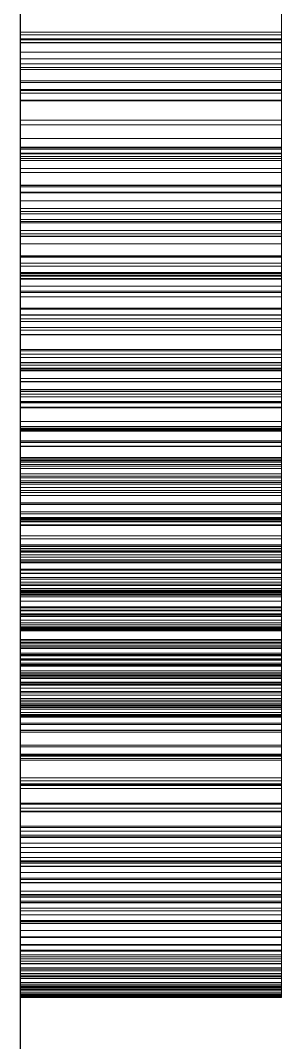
# Paper-space layout '01_三视图' of a CAD drawing. Header units: millimetres. Extents: x 8 to 451, y 8 to 289.
# Drawn here: x 157.5 to 157.64, y 192.706 to 193.254 of the extents above; entities that cross this region are included whole.
import ezdxf

# ---------------------------------------------------------------- set-up
doc = ezdxf.new("R2010")
doc.units = ezdxf.units.MM
doc.linetypes.add('WP_HIDDEN', pattern=[2.3, 1.5, -0.8])
doc.layers.add('HIDDEN', color=7, linetype='WP_HIDDEN', lineweight=13)
doc.layers.add('VISIBLE', color=7, linetype='CONTINUOUS', lineweight=25)

psp = doc.layouts.new('01_三视图')

# ---------------------------------------------------------------- linework, layer by layer
at = {"layer": 'HIDDEN'}
for points in [[(157.5, 191.75), (157.5, 191.79388), (157.5, 191.9233), (157.5, 192.13179), (157.5, 192.40889), (157.5, 192.7407), (157.5, 193.11059), (157.5, 193.5), (157.5, 193.88941), (157.5, 194.2593), (157.5, 194.59111), (157.5, 194.86821), (157.5, 195.0767), (157.5, 195.20612), (157.5, 195.25)], [(157.5, 194.06798), (157.5, 192.75538)], [(157.64, 192.75538), (157.64, 194.06798)], [(157.5, 193.57916), (157.5, 193.52894), (157.5, 193.47871), (157.5, 193.42849), (157.5, 193.37832), (157.5, 193.32826), (157.5, 193.27834), (157.5, 193.2286), (157.5, 193.17909), (157.5, 193.12984), (157.5, 193.0809), (157.5, 193.0323), (157.5, 192.98409), (157.5, 192.9363), (157.5, 192.88897)], [(157.5, 193.24162), (157.5, 193.30296)], [(157.64, 193.30296), (157.64, 193.24162)], [(157.5, 193.29608), (157.5, 193.23051)], [(157.64, 193.23051), (157.64, 193.29608)], [(157.5, 193.24323), (157.5, 193.28935)], [(157.64, 193.28935), (157.64, 193.24323)], [(157.5, 193.28301), (157.5, 193.23312)], [(157.5, 193.27885), (157.5, 193.24735)], [(157.64, 193.23312), (157.64, 193.28301)], [(157.64, 193.24735), (157.64, 193.27885)], [(157.5, 193.27736), (157.5, 193.22849)], [(157.5, 193.27473), (157.5, 193.24608)], [(157.64, 193.22849), (157.64, 193.27736)], [(157.64, 193.24608), (157.64, 193.27473)], [(157.5, 193.24393), (157.5, 193.27216)], [(157.5, 193.22043), (157.5, 193.27175)], [(157.5, 193.24183), (157.5, 193.27126)], [(157.64, 193.27216), (157.64, 193.24393)], [(157.64, 193.27175), (157.64, 193.22043)], [(157.64, 193.27126), (157.64, 193.24183)], [(157.5, 193.26363), (157.5, 193.23669)], [(157.64, 193.23669), (157.64, 193.26363)], [(157.5, 193.22741), (157.5, 193.25604)], [(157.64, 193.25604), (157.64, 193.22741)], [(157.5, 193.22136), (157.5, 193.25544)], [(157.5, 193.2537), (157.5, 193.21639)], [(157.64, 193.25544), (157.64, 193.22136)], [(157.64, 193.21639), (157.64, 193.2537)], [(157.5, 193.24735), (157.5, 193.21464)], [(157.5, 193.24735), (157.64, 193.24735)], [(157.5, 193.24608), (157.5, 193.2161)], [(157.5, 193.24608), (157.64, 193.24608)], [(157.64, 193.21464), (157.64, 193.24735)], [(157.64, 193.2161), (157.64, 193.24608)], [(157.5, 193.24393), (157.64, 193.24393)], [(157.5, 193.21671), (157.5, 193.24393)], [(157.5, 193.19774), (157.5, 193.24323)], [(157.5, 193.24323), (157.64, 193.24323)], [(157.5, 193.24183), (157.64, 193.24183)], [(157.5, 193.21098), (157.5, 193.24183)], [(157.5, 193.17972), (157.5, 193.24162)], [(157.5, 193.24162), (157.64, 193.24162)], [(157.64, 193.24393), (157.64, 193.21671)], [(157.64, 193.24323), (157.64, 193.19774)], [(157.64, 193.24183), (157.64, 193.21098)], [(157.64, 193.24162), (157.64, 193.17972)], [(157.5, 193.23669), (157.5, 193.21065)], [(157.5, 193.23669), (157.64, 193.23669)], [(157.64, 193.21065), (157.64, 193.23669)], [(157.5, 193.23312), (157.5, 193.18473)], [(157.5, 193.23312), (157.64, 193.23312)], [(157.5, 193.23051), (157.5, 193.16449)], [(157.5, 193.23051), (157.64, 193.23051)], [(157.5, 193.22849), (157.5, 193.18251)], [(157.5, 193.22849), (157.64, 193.22849)], [(157.64, 193.18473), (157.64, 193.23312)], [(157.64, 193.16449), (157.64, 193.23051)], [(157.64, 193.18251), (157.64, 193.22849)], [(157.5, 193.20019), (157.5, 193.22741)], [(157.5, 193.22741), (157.64, 193.22741)], [(157.64, 193.22741), (157.64, 193.20019)], [(157.5, 193.18581), (157.5, 193.22136)], [(157.5, 193.22136), (157.64, 193.22136)], [(157.5, 193.17223), (157.5, 193.22043)], [(157.5, 193.22043), (157.64, 193.22043)], [(157.64, 193.22136), (157.64, 193.18581)], [(157.64, 193.22043), (157.64, 193.17223)], [(157.5, 193.21671), (157.64, 193.21671)], [(157.5, 193.19052), (157.5, 193.21671)], [(157.5, 193.21639), (157.5, 193.18226)], [(157.5, 193.21639), (157.64, 193.21639)], [(157.5, 193.2161), (157.5, 193.18479)], [(157.5, 193.2161), (157.64, 193.2161)], [(157.5, 193.21464), (157.5, 193.18073)], [(157.5, 193.21464), (157.64, 193.21464)], [(157.64, 193.21671), (157.64, 193.19052)], [(157.64, 193.18226), (157.64, 193.21639)], [(157.64, 193.18479), (157.64, 193.2161)], [(157.64, 193.18073), (157.64, 193.21464)], [(157.5, 193.21098), (157.64, 193.21098)], [(157.5, 193.1787), (157.5, 193.21098)], [(157.5, 193.21065), (157.5, 193.1855)], [(157.5, 193.21065), (157.64, 193.21065)], [(157.64, 193.21098), (157.64, 193.1787)], [(157.64, 193.1855), (157.64, 193.21065)], [(157.5, 193.1744), (157.5, 193.20019)], [(157.5, 193.20019), (157.64, 193.20019)], [(157.5, 193.15288), (157.5, 193.19774)], [(157.5, 193.19774), (157.64, 193.19774)], [(157.64, 193.20019), (157.64, 193.1744)], [(157.64, 193.19774), (157.64, 193.15288)], [(157.5, 193.19052), (157.64, 193.19052)], [(157.5, 193.16535), (157.5, 193.19052)], [(157.64, 193.19052), (157.64, 193.16535)], [(157.5, 193.1617), (157.5, 193.18581)], [(157.5, 193.18581), (157.64, 193.18581)], [(157.5, 193.1855), (157.5, 193.16124)], [(157.5, 193.1855), (157.64, 193.1855)], [(157.5, 193.18479), (157.5, 193.16533)], [(157.5, 193.18479), (157.64, 193.18479)], [(157.5, 193.18473), (157.5, 193.13783)], [(157.5, 193.18473), (157.64, 193.18473)], [(157.64, 193.18581), (157.64, 193.1617)], [(157.64, 193.16124), (157.64, 193.1855)], [(157.64, 193.16533), (157.64, 193.18479)], [(157.64, 193.13783), (157.64, 193.18473)], [(157.5, 193.18251), (157.5, 193.13941)], [(157.5, 193.18251), (157.64, 193.18251)], [(157.5, 193.18226), (157.5, 193.15132)], [(157.5, 193.18226), (157.64, 193.18226)], [(157.5, 193.18073), (157.5, 193.15711)], [(157.5, 193.18073), (157.64, 193.18073)], [(157.5, 193.11868), (157.5, 193.17972)], [(157.5, 193.17972), (157.64, 193.17972)], [(157.64, 193.13941), (157.64, 193.18251)], [(157.64, 193.15132), (157.64, 193.18226)], [(157.64, 193.15711), (157.64, 193.18073)], [(157.64, 193.17972), (157.64, 193.11868)], [(157.5, 193.1787), (157.64, 193.1787)], [(157.5, 193.14693), (157.5, 193.1787)], [(157.5, 193.15002), (157.5, 193.1744)], [(157.5, 193.1744), (157.64, 193.1744)], [(157.64, 193.1787), (157.64, 193.14693)], [(157.64, 193.1744), (157.64, 193.15002)], [(157.5, 193.12716), (157.5, 193.17223)], [(157.5, 193.17223), (157.64, 193.17223)], [(157.64, 193.17223), (157.64, 193.12716)], [(157.5, 193.16535), (157.64, 193.16535)], [(157.5, 193.1412), (157.5, 193.16535)], [(157.5, 193.16533), (157.5, 193.14603)], [(157.5, 193.16533), (157.64, 193.16533)], [(157.5, 193.16449), (157.5, 193.11724)], [(157.5, 193.16449), (157.64, 193.16449)], [(157.64, 193.16535), (157.64, 193.1412)], [(157.64, 193.14603), (157.64, 193.16533)], [(157.64, 193.11724), (157.64, 193.16449)], [(157.5, 193.13809), (157.5, 193.1617)], [(157.5, 193.1617), (157.64, 193.1617)], [(157.5, 193.16144), (157.5, 193.12751)], [(157.5, 193.1452), (157.5, 193.16144)], [(157.5, 193.16144), (157.64, 193.16144)], [(157.5, 193.16124), (157.5, 193.13787)], [(157.5, 193.16124), (157.64, 193.16124)], [(157.64, 193.1617), (157.64, 193.13809)], [(157.64, 193.16144), (157.64, 193.1452)], [(157.64, 193.12751), (157.64, 193.16144)], [(157.64, 193.13787), (157.64, 193.16124)], [(157.5, 193.15711), (157.5, 193.13397)], [(157.5, 193.15711), (157.64, 193.15711)], [(157.5, 193.10866), (157.5, 193.15288)], [(157.5, 193.15288), (157.64, 193.15288)], [(157.64, 193.13397), (157.64, 193.15711)], [(157.64, 193.15288), (157.64, 193.10866)], [(157.5, 193.15132), (157.5, 193.12357)], [(157.5, 193.15132), (157.64, 193.15132)], [(157.5, 193.12707), (157.5, 193.15002)], [(157.5, 193.15002), (157.64, 193.15002)], [(157.5, 193.14693), (157.64, 193.14693)], [(157.5, 193.11659), (157.5, 193.14693)], [(157.64, 193.12357), (157.64, 193.15132)], [(157.64, 193.15002), (157.64, 193.12707)], [(157.64, 193.14693), (157.64, 193.11659)], [(157.5, 193.14603), (157.5, 193.12688)], [(157.5, 193.14603), (157.64, 193.14603)], [(157.5, 193.12201), (157.5, 193.1452)], [(157.5, 193.1452), (157.64, 193.1452)], [(157.5, 193.1412), (157.64, 193.1412)], [(157.5, 193.11808), (157.5, 193.1412)], [(157.64, 193.12688), (157.64, 193.14603)], [(157.64, 193.1452), (157.64, 193.12201)], [(157.64, 193.1412), (157.64, 193.11808)], [(157.5, 193.13941), (157.5, 193.0992)], [(157.5, 193.13941), (157.64, 193.13941)], [(157.5, 193.11498), (157.5, 193.13809)], [(157.5, 193.13809), (157.64, 193.13809)], [(157.5, 193.13787), (157.5, 193.1154)], [(157.5, 193.13787), (157.64, 193.13787)], [(157.5, 193.13783), (157.5, 193.09241)], [(157.5, 193.13783), (157.64, 193.13783)], [(157.64, 193.0992), (157.64, 193.13941)], [(157.64, 193.13809), (157.64, 193.11498)], [(157.64, 193.1154), (157.64, 193.13787)], [(157.64, 193.09241), (157.64, 193.13783)], [(157.5, 193.13397), (157.5, 193.1113)], [(157.5, 193.13397), (157.64, 193.13397)], [(157.64, 193.1113), (157.64, 193.13397)], [(157.5, 193.12751), (157.5, 193.09574)], [(157.5, 193.12751), (157.64, 193.12751)], [(157.5, 193.08521), (157.5, 193.12716)], [(157.5, 193.12716), (157.64, 193.12716)], [(157.5, 193.10553), (157.5, 193.12707)], [(157.5, 193.12707), (157.64, 193.12707)], [(157.5, 193.12688), (157.5, 193.10789)], [(157.5, 193.12688), (157.64, 193.12688)], [(157.64, 193.09574), (157.64, 193.12751)], [(157.64, 193.12716), (157.64, 193.08521)], [(157.64, 193.12707), (157.64, 193.10553)], [(157.64, 193.10789), (157.64, 193.12688)], [(157.5, 193.12357), (157.5, 193.09901)], [(157.5, 193.12357), (157.64, 193.12357)], [(157.5, 193.09941), (157.5, 193.12201)], [(157.5, 193.12201), (157.64, 193.12201)], [(157.64, 193.09901), (157.64, 193.12357)], [(157.64, 193.12201), (157.64, 193.09941)], [(157.5, 193.05993), (157.5, 193.11868)], [(157.5, 193.11868), (157.64, 193.11868)], [(157.5, 193.11808), (157.64, 193.11808)], [(157.5, 193.09598), (157.5, 193.11808)], [(157.5, 193.11724), (157.5, 193.06887)], [(157.5, 193.11724), (157.64, 193.11724)], [(157.5, 193.11659), (157.64, 193.11659)], [(157.5, 193.08767), (157.5, 193.11659)], [(157.5, 193.1154), (157.5, 193.09382)], [(157.5, 193.1154), (157.64, 193.1154)], [(157.5, 193.09238), (157.5, 193.11498)], [(157.5, 193.11498), (157.64, 193.11498)], [(157.64, 193.11868), (157.64, 193.05993)], [(157.64, 193.11808), (157.64, 193.09598)], [(157.64, 193.06887), (157.64, 193.11724)], [(157.64, 193.11659), (157.64, 193.08767)], [(157.64, 193.09382), (157.64, 193.1154)], [(157.64, 193.11498), (157.64, 193.09238)], [(157.5, 193.1113), (157.5, 193.08911)], [(157.5, 193.1113), (157.64, 193.1113)], [(157.5, 193.06591), (157.5, 193.10866)], [(157.5, 193.10866), (157.64, 193.10866)], [(157.64, 193.08911), (157.64, 193.1113)], [(157.64, 193.10866), (157.64, 193.06591)], [(157.5, 193.10789), (157.5, 193.08907)], [(157.5, 193.10789), (157.64, 193.10789)], [(157.5, 193.08541), (157.5, 193.10553)], [(157.5, 193.10553), (157.64, 193.10553)], [(157.64, 193.08907), (157.64, 193.10789)], [(157.64, 193.10553), (157.64, 193.08541)], [(157.5, 193.07738), (157.5, 193.09941)], [(157.5, 193.09941), (157.64, 193.09941)], [(157.5, 193.0992), (157.5, 193.06188)], [(157.5, 193.0992), (157.64, 193.0992)], [(157.5, 193.09901), (157.5, 193.0767)], [(157.5, 193.09901), (157.64, 193.09901)], [(157.64, 193.09941), (157.64, 193.07738)], [(157.64, 193.06188), (157.64, 193.0992)], [(157.64, 193.0767), (157.64, 193.09901)], [(157.5, 193.09598), (157.64, 193.09598)], [(157.5, 193.07491), (157.5, 193.09598)], [(157.5, 193.09574), (157.5, 193.06615)], [(157.5, 193.09574), (157.64, 193.09574)], [(157.5, 193.09382), (157.5, 193.07313)], [(157.5, 193.09382), (157.64, 193.09382)], [(157.5, 193.09241), (157.5, 193.07042)], [(157.5, 193.09241), (157.64, 193.09241)], [(157.5, 193.07028), (157.5, 193.09238)], [(157.5, 193.09238), (157.64, 193.09238)], [(157.64, 193.09598), (157.64, 193.07491)], [(157.64, 193.06615), (157.64, 193.09574)], [(157.64, 193.07313), (157.64, 193.09382)], [(157.64, 193.07042), (157.64, 193.09241)], [(157.64, 193.09238), (157.64, 193.07028)], [(157.5, 193.08911), (157.5, 193.0674)], [(157.5, 193.08911), (157.64, 193.08911)], [(157.5, 193.08907), (157.5, 193.0704)], [(157.5, 193.08907), (157.64, 193.08907)], [(157.5, 193.08767), (157.64, 193.08767)], [(157.5, 193.06018), (157.5, 193.08767)], [(157.64, 193.0674), (157.64, 193.08911)], [(157.64, 193.0704), (157.64, 193.08907)], [(157.64, 193.08767), (157.64, 193.06018)], [(157.5, 193.06672), (157.5, 193.08541)], [(157.5, 193.08541), (157.64, 193.08541)], [(157.5, 193.04639), (157.5, 193.08521)], [(157.5, 193.08521), (157.64, 193.08521)], [(157.64, 193.08541), (157.64, 193.06672)], [(157.64, 193.08521), (157.64, 193.04639)], [(157.5, 193.05593), (157.5, 193.07738)], [(157.5, 193.07738), (157.64, 193.07738)], [(157.5, 193.0767), (157.5, 193.05571)], [(157.5, 193.0767), (157.64, 193.0767)], [(157.64, 193.07738), (157.64, 193.05593)], [(157.64, 193.05571), (157.64, 193.0767)], [(157.5, 193.07491), (157.64, 193.07491)], [(157.5, 193.05485), (157.5, 193.07491)], [(157.5, 193.07313), (157.5, 193.05333)], [(157.5, 193.07313), (157.64, 193.07313)], [(157.5, 193.07042), (157.5, 193.0491)], [(157.5, 193.07042), (157.64, 193.07042)], [(157.5, 193.0704), (157.5, 193.05189)], [(157.5, 193.0704), (157.64, 193.0704)], [(157.5, 193.04869), (157.5, 193.07028)], [(157.5, 193.07028), (157.64, 193.07028)], [(157.64, 193.07491), (157.64, 193.05485)], [(157.64, 193.05333), (157.64, 193.07313)], [(157.64, 193.0491), (157.64, 193.07042)], [(157.64, 193.05189), (157.64, 193.0704)], [(157.64, 193.07028), (157.64, 193.04869)], [(157.5, 193.06887), (157.5, 193.0194)], [(157.5, 193.06887), (157.64, 193.06887)], [(157.5, 193.0674), (157.5, 193.04616)], [(157.5, 193.0674), (157.64, 193.0674)], [(157.5, 193.04944), (157.5, 193.06672)], [(157.5, 193.06672), (157.64, 193.06672)], [(157.5, 193.06615), (157.5, 193.03874)], [(157.5, 193.06615), (157.64, 193.06615)], [(157.5, 193.02548), (157.5, 193.06591)], [(157.5, 193.06591), (157.64, 193.06591)], [(157.64, 193.0194), (157.64, 193.06887)], [(157.64, 193.04616), (157.64, 193.0674)], [(157.64, 193.06672), (157.64, 193.04944)], [(157.64, 193.03874), (157.64, 193.06615)], [(157.64, 193.06591), (157.64, 193.02548)], [(157.5, 193.06188), (157.5, 193.02744)], [(157.5, 193.06188), (157.64, 193.06188)], [(157.5, 193.06018), (157.64, 193.06018)], [(157.5, 193.03412), (157.5, 193.06018)], [(157.5, 193.00346), (157.5, 193.05993)], [(157.5, 193.05993), (157.64, 193.05993)], [(157.64, 193.02744), (157.64, 193.06188)], [(157.64, 193.06018), (157.64, 193.03412)], [(157.64, 193.05993), (157.64, 193.00346)], [(157.5, 193.03506), (157.5, 193.05593)], [(157.5, 193.05593), (157.64, 193.05593)], [(157.5, 193.05571), (157.5, 193.03603)], [(157.5, 193.05571), (157.64, 193.05571)], [(157.5, 193.05485), (157.64, 193.05485)], [(157.5, 193.03592), (157.5, 193.05485)], [(157.5, 193.05333), (157.64, 193.05333)], [(157.5, 193.05333), (157.5, 193.03458)], [(157.64, 193.05593), (157.64, 193.03506)], [(157.64, 193.03603), (157.64, 193.05571)], [(157.64, 193.05485), (157.64, 193.03592)], [(157.64, 193.03458), (157.64, 193.05333)], [(157.5, 193.05189), (157.5, 193.03353)], [(157.5, 193.05189), (157.64, 193.05189)], [(157.5, 193.03358), (157.5, 193.04944)], [(157.5, 193.04944), (157.64, 193.04944)], [(157.5, 193.0491), (157.5, 193.02846)], [(157.5, 193.0491), (157.64, 193.0491)], [(157.5, 193.0276), (157.5, 193.04869)], [(157.5, 193.04869), (157.64, 193.04869)], [(157.64, 193.03353), (157.64, 193.05189)], [(157.64, 193.04944), (157.64, 193.03358)], [(157.64, 193.02846), (157.64, 193.0491)], [(157.64, 193.04869), (157.64, 193.0276)], [(157.5, 193.01069), (157.5, 193.04639)], [(157.5, 193.04639), (157.64, 193.04639)], [(157.5, 193.04616), (157.5, 193.0254)], [(157.5, 193.04616), (157.64, 193.04616)], [(157.64, 193.04639), (157.64, 193.01069)], [(157.64, 193.0254), (157.64, 193.04616)], [(157.5, 193.03874), (157.5, 193.01349)], [(157.5, 193.03874), (157.64, 193.03874)], [(157.64, 193.01349), (157.64, 193.03874)], [(157.5, 193.03603), (157.5, 193.01767)], [(157.5, 193.03603), (157.64, 193.03603)], [(157.5, 193.03592), (157.64, 193.03592)], [(157.5, 193.01821), (157.5, 193.03592)], [(157.5, 193.01477), (157.5, 193.03506)], [(157.5, 193.03506), (157.64, 193.03506)], [(157.5, 193.03458), (157.5, 193.01704)], [(157.5, 193.03458), (157.64, 193.03458)], [(157.5, 193.03412), (157.64, 193.03412)], [(157.5, 193.00949), (157.5, 193.03412)], [(157.5, 193.01914), (157.5, 193.03358)], [(157.5, 193.03358), (157.64, 193.03358)], [(157.5, 193.03353), (157.64, 193.03353)], [(157.5, 193.03353), (157.5, 193.01578)], [(157.64, 193.01767), (157.64, 193.03603)], [(157.64, 193.03592), (157.64, 193.01821)], [(157.64, 193.03506), (157.64, 193.01477)], [(157.64, 193.01704), (157.64, 193.03458)], [(157.64, 193.03412), (157.64, 193.00949)], [(157.64, 193.03358), (157.64, 193.01914)], [(157.64, 193.01578), (157.64, 193.03353)], [(157.5, 193.02846), (157.5, 193.0085)], [(157.5, 193.02846), (157.64, 193.02846)], [(157.5, 193.00701), (157.5, 193.0276)], [(157.5, 193.0276), (157.64, 193.0276)], [(157.5, 193.02744), (157.5, 192.99522)], [(157.5, 193.02744), (157.64, 193.02744)], [(157.64, 193.0085), (157.64, 193.02846)], [(157.64, 193.0276), (157.64, 193.00701)], [(157.64, 192.99522), (157.64, 193.02744)], [(157.5, 193.00613), (157.5, 193.02548)], [(157.5, 193.02548), (157.64, 193.02548)], [(157.5, 193.0254), (157.5, 193.00511)], [(157.5, 193.0254), (157.64, 193.0254)], [(157.64, 193.02548), (157.64, 193.00613)], [(157.64, 193.00511), (157.64, 193.0254)], [(157.5, 193.0194), (157.5, 192.96882)], [(157.5, 193.0194), (157.64, 193.0194)], [(157.5, 193.00612), (157.5, 193.01914)], [(157.5, 193.01914), (157.64, 193.01914)], [(157.5, 193.01821), (157.64, 193.01821)], [(157.5, 193.00172), (157.5, 193.01821)], [(157.5, 193.01767), (157.5, 193.00063)], [(157.5, 193.01767), (157.64, 193.01767)], [(157.5, 193.01704), (157.5, 193.00072)], [(157.5, 193.01704), (157.64, 193.01704)], [(157.5, 193.01578), (157.5, 192.99905)], [(157.5, 193.01578), (157.64, 193.01578)], [(157.64, 192.96882), (157.64, 193.0194)], [(157.64, 193.01914), (157.64, 193.00612)], [(157.64, 193.01821), (157.64, 193.00172)], [(157.64, 193.00063), (157.64, 193.01767)], [(157.64, 193.00072), (157.64, 193.01704)], [(157.64, 192.99905), (157.64, 193.01578)], [(157.5, 192.99506), (157.5, 193.01477)], [(157.5, 193.01477), (157.64, 193.01477)], [(157.5, 193.01349), (157.5, 192.99042)], [(157.5, 193.01349), (157.64, 193.01349)], [(157.5, 192.97756), (157.5, 193.01069)], [(157.5, 193.01069), (157.64, 193.01069)], [(157.5, 193.00949), (157.64, 193.00949)], [(157.5, 192.98628), (157.5, 193.00949)], [(157.64, 193.01477), (157.64, 192.99506)], [(157.64, 192.99042), (157.64, 193.01349)], [(157.64, 193.01069), (157.64, 192.97756)], [(157.64, 193.00949), (157.64, 192.98628)], [(157.5, 193.0085), (157.5, 192.98922)], [(157.5, 193.0085), (157.64, 193.0085)], [(157.5, 192.98693), (157.5, 193.00701)], [(157.5, 193.00701), (157.64, 193.00701)], [(157.5, 192.98736), (157.5, 193.00613)], [(157.5, 193.00613), (157.64, 193.00613)], [(157.5, 192.9942), (157.5, 193.00612)], [(157.5, 193.00612), (157.64, 193.00612)], [(157.5, 193.00511), (157.5, 192.9853)], [(157.5, 193.00511), (157.64, 193.00511)], [(157.64, 192.98922), (157.64, 193.0085)], [(157.64, 193.00701), (157.64, 192.98693)], [(157.64, 193.00613), (157.64, 192.98736)], [(157.64, 193.00612), (157.64, 192.9942)], [(157.64, 192.9853), (157.64, 193.00511)], [(157.5, 192.94927), (157.5, 193.00346)], [(157.5, 193.00346), (157.64, 193.00346)], [(157.5, 193.00172), (157.64, 193.00172)], [(157.5, 192.98646), (157.5, 193.00172)], [(157.5, 193.00072), (157.5, 192.9856)], [(157.5, 193.00072), (157.64, 193.00072)], [(157.5, 193.00063), (157.5, 192.9849)], [(157.5, 193.00063), (157.64, 193.00063)], [(157.5, 192.99905), (157.5, 192.98335)], [(157.5, 192.99905), (157.64, 192.99905)], [(157.64, 193.00346), (157.64, 192.94927)], [(157.64, 193.00172), (157.64, 192.98646)], [(157.64, 192.9856), (157.64, 193.00072)], [(157.64, 192.9849), (157.64, 193.00063)], [(157.64, 192.98335), (157.64, 192.99905)], [(157.5, 192.99522), (157.5, 192.96453)], [(157.5, 192.99522), (157.64, 192.99522)], [(157.5, 192.97592), (157.5, 192.99506)], [(157.5, 192.99506), (157.64, 192.99506)], [(157.5, 192.98304), (157.5, 192.9942)], [(157.5, 192.9942), (157.64, 192.9942)], [(157.64, 192.96453), (157.64, 192.99522)], [(157.64, 192.99506), (157.64, 192.97592)], [(157.64, 192.9942), (157.64, 192.98304)], [(157.5, 192.99042), (157.5, 192.96952)], [(157.5, 192.99042), (157.64, 192.99042)], [(157.5, 192.98922), (157.5, 192.97062)], [(157.5, 192.98922), (157.64, 192.98922)], [(157.64, 192.96952), (157.64, 192.99042)], [(157.64, 192.97062), (157.64, 192.98922)], [(157.5, 192.96917), (157.5, 192.98736)], [(157.5, 192.98736), (157.64, 192.98736)], [(157.5, 192.96735), (157.5, 192.98693)], [(157.5, 192.98693), (157.64, 192.98693)], [(157.5, 192.98646), (157.64, 192.98646)], [(157.5, 192.97241), (157.5, 192.98646)], [(157.5, 192.98628), (157.64, 192.98628)], [(157.5, 192.9645), (157.5, 192.98628)], [(157.5, 192.9856), (157.5, 192.97169)], [(157.5, 192.9856), (157.64, 192.9856)], [(157.5, 192.9853), (157.5, 192.96596)], [(157.5, 192.9853), (157.64, 192.9853)], [(157.5, 192.9849), (157.5, 192.97049)], [(157.5, 192.9849), (157.64, 192.9849)], [(157.5, 192.98335), (157.5, 192.96869)], [(157.5, 192.98335), (157.64, 192.98335)], [(157.5, 192.97266), (157.5, 192.98304)], [(157.5, 192.98304), (157.64, 192.98304)], [(157.64, 192.98736), (157.64, 192.96917)], [(157.64, 192.98693), (157.64, 192.96735)], [(157.64, 192.98646), (157.64, 192.97241)], [(157.64, 192.98628), (157.64, 192.9645)], [(157.64, 192.97169), (157.64, 192.9856)], [(157.64, 192.96596), (157.64, 192.9853)], [(157.64, 192.97049), (157.64, 192.9849)], [(157.64, 192.96869), (157.64, 192.98335)], [(157.64, 192.98304), (157.64, 192.97266)], [(157.5, 192.94645), (157.5, 192.97756)], [(157.5, 192.97756), (157.64, 192.97756)], [(157.64, 192.97756), (157.64, 192.94645)], [(157.5, 192.95737), (157.5, 192.97592)], [(157.5, 192.97592), (157.64, 192.97592)], [(157.5, 192.96304), (157.5, 192.97266)], [(157.5, 192.97266), (157.64, 192.97266)], [(157.5, 192.97241), (157.64, 192.97241)], [(157.5, 192.95959), (157.5, 192.97241)], [(157.5, 192.97169), (157.5, 192.95899)], [(157.5, 192.97169), (157.64, 192.97169)], [(157.64, 192.97592), (157.64, 192.95737)], [(157.64, 192.97266), (157.64, 192.96304)], [(157.64, 192.97241), (157.64, 192.95959)], [(157.64, 192.95899), (157.64, 192.97169)], [(157.5, 192.97062), (157.5, 192.95269)], [(157.5, 192.97062), (157.64, 192.97062)], [(157.5, 192.97049), (157.5, 192.9574)], [(157.5, 192.97049), (157.64, 192.97049)], [(157.5, 192.96952), (157.5, 192.9508)], [(157.5, 192.96952), (157.64, 192.96952)], [(157.5, 192.95156), (157.5, 192.96917)], [(157.5, 192.96917), (157.64, 192.96917)], [(157.5, 192.96882), (157.5, 192.91712)], [(157.5, 192.96882), (157.64, 192.96882)], [(157.5, 192.96869), (157.5, 192.95506)], [(157.5, 192.96869), (157.64, 192.96869)], [(157.5, 192.94827), (157.5, 192.96735)], [(157.5, 192.96735), (157.64, 192.96735)], [(157.5, 192.96596), (157.5, 192.9471)], [(157.5, 192.96596), (157.64, 192.96596)], [(157.64, 192.95269), (157.64, 192.97062)], [(157.64, 192.9574), (157.64, 192.97049)], [(157.64, 192.9508), (157.64, 192.96952)], [(157.64, 192.96917), (157.64, 192.95156)], [(157.64, 192.91712), (157.64, 192.96882)], [(157.64, 192.95506), (157.64, 192.96869)], [(157.64, 192.96735), (157.64, 192.94827)], [(157.64, 192.9471), (157.64, 192.96596)], [(157.5, 192.96453), (157.5, 192.93539)], [(157.5, 192.96453), (157.64, 192.96453)], [(157.5, 192.9645), (157.64, 192.9645)], [(157.5, 192.94475), (157.5, 192.9645)], [(157.5, 192.96349), (157.5, 192.75538)], [(157.5, 192.96349), (157.64, 192.96349)], [(157.5, 192.9542), (157.5, 192.96304)], [(157.5, 192.96304), (157.64, 192.96304)], [(157.64, 192.93539), (157.64, 192.96453)], [(157.64, 192.9645), (157.64, 192.94475)], [(157.64, 192.75538), (157.64, 192.96349)], [(157.64, 192.96304), (157.64, 192.9542)], [(157.5, 192.95959), (157.64, 192.95959)], [(157.5, 192.94798), (157.5, 192.95959)], [(157.5, 192.95899), (157.5, 192.9475)], [(157.5, 192.95899), (157.64, 192.95899)], [(157.5, 192.9574), (157.5, 192.94574)], [(157.5, 192.9574), (157.64, 192.9574)], [(157.5, 192.93939), (157.5, 192.95737)], [(157.5, 192.95737), (157.64, 192.95737)], [(157.5, 192.95506), (157.5, 192.94245)], [(157.5, 192.95506), (157.64, 192.95506)], [(157.64, 192.95959), (157.64, 192.94798)], [(157.64, 192.9475), (157.64, 192.95899)], [(157.64, 192.94574), (157.64, 192.9574)], [(157.64, 192.95737), (157.64, 192.93939)], [(157.64, 192.94245), (157.64, 192.95506)], [(157.5, 192.94612), (157.5, 192.9542)], [(157.5, 192.9542), (157.64, 192.9542)], [(157.5, 192.95269), (157.5, 192.93544)], [(157.5, 192.95269), (157.64, 192.95269)], [(157.5, 192.93453), (157.5, 192.95156)], [(157.5, 192.95156), (157.64, 192.95156)], [(157.5, 192.9508), (157.5, 192.93426)], [(157.5, 192.9508), (157.64, 192.9508)], [(157.5, 192.89737), (157.5, 192.94927)], [(157.5, 192.94927), (157.64, 192.94927)], [(157.64, 192.9542), (157.64, 192.94612)], [(157.64, 192.93544), (157.64, 192.95269)], [(157.64, 192.95156), (157.64, 192.93453)], [(157.64, 192.93426), (157.64, 192.9508)], [(157.64, 192.94927), (157.64, 192.89737)], [(157.5, 192.9297), (157.5, 192.94827)], [(157.5, 192.94827), (157.64, 192.94827)], [(157.5, 192.94798), (157.64, 192.94798)], [(157.5, 192.9376), (157.5, 192.94798)], [(157.5, 192.9475), (157.5, 192.93722)], [(157.5, 192.9475), (157.64, 192.9475)], [(157.5, 192.9471), (157.5, 192.92872)], [(157.5, 192.9471), (157.64, 192.9471)], [(157.5, 192.91735), (157.5, 192.94645)], [(157.5, 192.94645), (157.64, 192.94645)], [(157.5, 192.93881), (157.5, 192.94612)], [(157.5, 192.94612), (157.64, 192.94612)], [(157.5, 192.94574), (157.5, 192.93563)], [(157.5, 192.94574), (157.64, 192.94574)], [(157.5, 192.94475), (157.64, 192.94475)], [(157.5, 192.92764), (157.5, 192.94475)], [(157.64, 192.94827), (157.64, 192.9297)], [(157.64, 192.94798), (157.64, 192.9376)], [(157.64, 192.93722), (157.64, 192.9475)], [(157.64, 192.92872), (157.64, 192.9471)], [(157.64, 192.94645), (157.64, 192.91735)], [(157.64, 192.94612), (157.64, 192.93881)], [(157.64, 192.93563), (157.64, 192.94574)], [(157.64, 192.94475), (157.64, 192.92764)], [(157.5, 192.94245), (157.5, 192.93088)], [(157.5, 192.94245), (157.64, 192.94245)], [(157.5, 192.922), (157.5, 192.93939)], [(157.5, 192.93939), (157.64, 192.93939)], [(157.5, 192.93227), (157.5, 192.93881)], [(157.5, 192.93881), (157.64, 192.93881)], [(157.64, 192.93088), (157.64, 192.94245)], [(157.64, 192.93939), (157.64, 192.922)], [(157.64, 192.93881), (157.64, 192.93227)], [(157.5, 192.9376), (157.64, 192.9376)], [(157.5, 192.92844), (157.5, 192.9376)], [(157.5, 192.93722), (157.5, 192.92815)], [(157.5, 192.93722), (157.64, 192.93722)], [(157.5, 192.93563), (157.5, 192.92708)], [(157.5, 192.93563), (157.64, 192.93563)], [(157.5, 192.93544), (157.5, 192.91887)], [(157.5, 192.93544), (157.64, 192.93544)], [(157.5, 192.93539), (157.5, 192.90778)], [(157.5, 192.93539), (157.64, 192.93539)], [(157.5, 192.91807), (157.5, 192.93453)], [(157.5, 192.93453), (157.64, 192.93453)], [(157.5, 192.93426), (157.5, 192.91993)], [(157.5, 192.93426), (157.64, 192.93426)], [(157.64, 192.9376), (157.64, 192.92844)], [(157.64, 192.92815), (157.64, 192.93722)], [(157.64, 192.92708), (157.64, 192.93563)], [(157.64, 192.91887), (157.64, 192.93544)], [(157.64, 192.90778), (157.64, 192.93539)], [(157.64, 192.93453), (157.64, 192.91807)], [(157.64, 192.91993), (157.64, 192.93426)], [(157.5, 192.9265), (157.5, 192.93227)], [(157.5, 192.93227), (157.64, 192.93227)], [(157.5, 192.93088), (157.5, 192.92034)], [(157.5, 192.93088), (157.64, 192.93088)], [(157.5, 192.91163), (157.5, 192.9297)], [(157.5, 192.9297), (157.64, 192.9297)], [(157.5, 192.92872), (157.5, 192.91081)], [(157.5, 192.92872), (157.64, 192.92872)], [(157.5, 192.92844), (157.64, 192.92844)], [(157.5, 192.9205), (157.5, 192.92844)], [(157.5, 192.92815), (157.5, 192.92029)], [(157.5, 192.92815), (157.64, 192.92815)], [(157.5, 192.92764), (157.64, 192.92764)], [(157.5, 192.91316), (157.5, 192.92764)], [(157.64, 192.93227), (157.64, 192.9265)], [(157.64, 192.92034), (157.64, 192.93088)], [(157.64, 192.9297), (157.64, 192.91163)], [(157.64, 192.91081), (157.64, 192.92872)], [(157.64, 192.92844), (157.64, 192.9205)], [(157.64, 192.92029), (157.64, 192.92815)], [(157.64, 192.92764), (157.64, 192.91316)], [(157.5, 192.92708), (157.5, 192.92009)], [(157.5, 192.92708), (157.64, 192.92708)], [(157.5, 192.9215), (157.5, 192.9265)], [(157.5, 192.9265), (157.64, 192.9265)], [(157.5, 192.90518), (157.5, 192.922)], [(157.5, 192.922), (157.64, 192.922)], [(157.64, 192.92009), (157.64, 192.92708)], [(157.64, 192.9265), (157.64, 192.9215)], [(157.64, 192.922), (157.64, 192.90518)], [(157.5, 192.91727), (157.5, 192.9215)], [(157.5, 192.9215), (157.64, 192.9215)], [(157.5, 192.9205), (157.64, 192.9205)], [(157.5, 192.91378), (157.5, 192.9205)], [(157.5, 192.92034), (157.5, 192.91094)], [(157.5, 192.92034), (157.64, 192.92034)], [(157.5, 192.92029), (157.5, 192.91364)], [(157.5, 192.92029), (157.64, 192.92029)], [(157.5, 192.92009), (157.5, 192.91465)], [(157.5, 192.92009), (157.64, 192.92009)], [(157.5, 192.91993), (157.5, 192.9078)], [(157.5, 192.91993), (157.64, 192.91993)], [(157.5, 192.91887), (157.5, 192.90298)], [(157.5, 192.91887), (157.64, 192.91887)], [(157.5, 192.9022), (157.5, 192.91807)], [(157.5, 192.91807), (157.64, 192.91807)], [(157.5, 192.89027), (157.5, 192.91735)], [(157.5, 192.91735), (157.64, 192.91735)], [(157.5, 192.91381), (157.5, 192.91727)], [(157.5, 192.91727), (157.64, 192.91727)], [(157.5, 192.91712), (157.5, 192.86432)], [(157.5, 192.91712), (157.64, 192.91712)], [(157.64, 192.9215), (157.64, 192.91727)], [(157.64, 192.9205), (157.64, 192.91378)], [(157.64, 192.91094), (157.64, 192.92034)], [(157.64, 192.91364), (157.64, 192.92029)], [(157.64, 192.91465), (157.64, 192.92009)], [(157.64, 192.9078), (157.64, 192.91993)], [(157.64, 192.90298), (157.64, 192.91887)], [(157.64, 192.91807), (157.64, 192.9022)], [(157.64, 192.91735), (157.64, 192.89027)], [(157.64, 192.91727), (157.64, 192.91381)], [(157.64, 192.86432), (157.64, 192.91712)], [(157.5, 192.91465), (157.5, 192.91076)], [(157.5, 192.91465), (157.64, 192.91465)], [(157.5, 192.91112), (157.5, 192.91381)], [(157.5, 192.91381), (157.64, 192.91381)], [(157.5, 192.91378), (157.64, 192.91378)], [(157.5, 192.90829), (157.5, 192.91378)], [(157.5, 192.91364), (157.5, 192.90819)], [(157.5, 192.91364), (157.64, 192.91364)], [(157.5, 192.91316), (157.64, 192.91316)], [(157.5, 192.90131), (157.5, 192.91316)], [(157.5, 192.89407), (157.5, 192.91163)], [(157.5, 192.91163), (157.64, 192.91163)], [(157.5, 192.90919), (157.5, 192.91112)], [(157.5, 192.91112), (157.64, 192.91112)], [(157.5, 192.91094), (157.5, 192.9028)], [(157.5, 192.91094), (157.64, 192.91094)], [(157.5, 192.91081), (157.5, 192.89338)], [(157.5, 192.91081), (157.64, 192.91081)], [(157.5, 192.91076), (157.5, 192.90843)], [(157.5, 192.91076), (157.64, 192.91076)], [(157.64, 192.91076), (157.64, 192.91465)], [(157.64, 192.91381), (157.64, 192.91112)], [(157.64, 192.91378), (157.64, 192.90829)], [(157.64, 192.90819), (157.64, 192.91364)], [(157.64, 192.91316), (157.64, 192.90131)], [(157.64, 192.91163), (157.64, 192.89407)], [(157.64, 192.91112), (157.64, 192.90919)], [(157.64, 192.9028), (157.64, 192.91094)], [(157.64, 192.89338), (157.64, 192.91081)], [(157.64, 192.90843), (157.64, 192.91076)], [(157.5, 192.90765), (157.5, 192.90919)], [(157.5, 192.90919), (157.64, 192.90919)], [(157.5, 192.90843), (157.5, 192.90765)], [(157.5, 192.90843), (157.64, 192.90843)], [(157.5, 192.90829), (157.64, 192.90829)], [(157.5, 192.90401), (157.5, 192.90829)], [(157.5, 192.90819), (157.5, 192.90396)], [(157.5, 192.90819), (157.64, 192.90819)], [(157.5, 192.9078), (157.5, 192.89788)], [(157.5, 192.9078), (157.64, 192.9078)], [(157.5, 192.90778), (157.5, 192.88171)], [(157.5, 192.90778), (157.64, 192.90778)], [(157.5, 192.90765), (157.64, 192.90765)], [(157.64, 192.90919), (157.64, 192.90765)], [(157.64, 192.90765), (157.64, 192.90843)], [(157.64, 192.90829), (157.64, 192.90401)], [(157.64, 192.90396), (157.64, 192.90819)], [(157.64, 192.89788), (157.64, 192.9078)], [(157.64, 192.88171), (157.64, 192.90778)], [(157.5, 192.88894), (157.5, 192.90518)], [(157.5, 192.90518), (157.64, 192.90518)], [(157.5, 192.90401), (157.64, 192.90401)], [(157.5, 192.90096), (157.5, 192.90401)], [(157.5, 192.90396), (157.5, 192.90094)], [(157.5, 192.90396), (157.64, 192.90396)], [(157.5, 192.90298), (157.5, 192.88777)], [(157.5, 192.90298), (157.64, 192.90298)], [(157.5, 192.9028), (157.5, 192.89591)], [(157.5, 192.9028), (157.64, 192.9028)], [(157.5, 192.88691), (157.5, 192.9022)], [(157.5, 192.9022), (157.64, 192.9022)], [(157.5, 192.90131), (157.64, 192.90131)], [(157.5, 192.89209), (157.5, 192.90131)], [(157.5, 192.90096), (157.64, 192.90096)], [(157.5, 192.89913), (157.5, 192.90096)], [(157.5, 192.90094), (157.5, 192.89912)], [(157.5, 192.90094), (157.64, 192.90094)], [(157.64, 192.90518), (157.64, 192.88894)], [(157.64, 192.90401), (157.64, 192.90096)], [(157.64, 192.90094), (157.64, 192.90396)], [(157.64, 192.88777), (157.64, 192.90298)], [(157.64, 192.89591), (157.64, 192.9028)], [(157.64, 192.9022), (157.64, 192.88691)], [(157.64, 192.90131), (157.64, 192.89209)], [(157.64, 192.90096), (157.64, 192.89913)], [(157.64, 192.89912), (157.64, 192.90094)], [(157.5, 192.89913), (157.64, 192.89913)], [(157.5, 192.89852), (157.5, 192.89913)], [(157.5, 192.89912), (157.5, 192.89852)], [(157.5, 192.89912), (157.64, 192.89912)], [(157.5, 192.89852), (157.64, 192.89852)], [(157.5, 192.89788), (157.5, 192.89017)], [(157.5, 192.89788), (157.64, 192.89788)], [(157.5, 192.84776), (157.5, 192.89737)], [(157.5, 192.89737), (157.64, 192.89737)], [(157.5, 192.89591), (157.5, 192.89027)], [(157.5, 192.89591), (157.64, 192.89591)], [(157.64, 192.89913), (157.64, 192.89852)], [(157.64, 192.89852), (157.64, 192.89912)], [(157.64, 192.89017), (157.64, 192.89788)], [(157.64, 192.89737), (157.64, 192.84776)], [(157.64, 192.89027), (157.64, 192.89591)], [(157.5, 192.87701), (157.5, 192.89407)], [(157.5, 192.89407), (157.64, 192.89407)], [(157.5, 192.89338), (157.5, 192.87642)], [(157.5, 192.89338), (157.64, 192.89338)], [(157.5, 192.89209), (157.64, 192.89209)], [(157.5, 192.88551), (157.5, 192.89209)], [(157.5, 192.8652), (157.5, 192.89027)], [(157.5, 192.89027), (157.64, 192.89027)], [(157.5, 192.89027), (157.5, 192.88588)], [(157.5, 192.89017), (157.5, 192.88465)], [(157.5, 192.89017), (157.64, 192.89017)], [(157.5, 192.88646), (157.5, 192.88897)], [(157.64, 192.88897), (157.5, 192.88897)], [(157.5, 192.87328), (157.5, 192.88894)], [(157.5, 192.88894), (157.64, 192.88894)], [(157.64, 192.89407), (157.64, 192.87701)], [(157.64, 192.87642), (157.64, 192.89338)], [(157.64, 192.89209), (157.64, 192.88551)], [(157.64, 192.89027), (157.64, 192.8652)], [(157.64, 192.88588), (157.64, 192.89027)], [(157.64, 192.88465), (157.64, 192.89017)], [(157.64, 192.88897), (157.64, 192.87853), (157.64, 192.86811), (157.64, 192.85772), (157.64, 192.84735), (157.64, 192.83701), (157.64, 192.82669), (157.64, 192.81641), (157.64, 192.80615), (157.64, 192.79592), (157.64, 192.78571), (157.64, 192.77554), (157.64, 192.7654), (157.64, 192.75528), (157.64, 192.7452)], [(157.64, 192.88897), (157.64, 192.88646)], [(157.64, 192.88894), (157.64, 192.87328)], [(157.5, 192.88777), (157.5, 192.87323)], [(157.5, 192.88777), (157.64, 192.88777)], [(157.5, 192.87219), (157.5, 192.88691)], [(157.5, 192.88691), (157.64, 192.88691)], [(157.5, 192.8818), (157.5, 192.88646)], [(157.5, 192.88646), (157.64, 192.88646)], [(157.5, 192.88588), (157.5, 192.88275)], [(157.5, 192.88588), (157.64, 192.88588)], [(157.5, 192.88551), (157.64, 192.88551)], [(157.5, 192.88156), (157.5, 192.88551)], [(157.5, 192.88465), (157.5, 192.88135)], [(157.5, 192.88465), (157.64, 192.88465)], [(157.64, 192.87323), (157.64, 192.88777)], [(157.64, 192.88691), (157.64, 192.87219)], [(157.64, 192.88646), (157.64, 192.8818)], [(157.64, 192.88275), (157.64, 192.88588)], [(157.64, 192.88551), (157.64, 192.88156)], [(157.64, 192.88135), (157.64, 192.88465)], [(157.5, 192.88275), (157.5, 192.88087)], [(157.5, 192.88275), (157.64, 192.88275)], [(157.5, 192.88024), (157.5, 192.8818)], [(157.5, 192.8818), (157.64, 192.8818)], [(157.5, 192.88171), (157.5, 192.85718)], [(157.5, 192.88171), (157.64, 192.88171)], [(157.5, 192.88156), (157.64, 192.88156)], [(157.5, 192.88024), (157.5, 192.88156)], [(157.5, 192.88135), (157.5, 192.88024)], [(157.5, 192.88135), (157.64, 192.88135)], [(157.5, 192.88087), (157.5, 192.88024)], [(157.5, 192.88087), (157.64, 192.88087)], [(157.5, 192.88024), (157.64, 192.88024)], [(157.64, 192.88087), (157.64, 192.88275)], [(157.64, 192.8818), (157.64, 192.88024)], [(157.64, 192.85718), (157.64, 192.88171)], [(157.64, 192.88156), (157.64, 192.88024)], [(157.64, 192.88024), (157.64, 192.88135)], [(157.64, 192.88024), (157.64, 192.88087)], [(157.5, 192.86045), (157.5, 192.87701)], [(157.5, 192.87701), (157.64, 192.87701)], [(157.5, 192.87642), (157.5, 192.85994)], [(157.5, 192.87642), (157.64, 192.87642)], [(157.5, 192.8582), (157.5, 192.87328)], [(157.5, 192.87328), (157.64, 192.87328)], [(157.5, 192.87323), (157.5, 192.85938)], [(157.5, 192.87323), (157.64, 192.87323)], [(157.64, 192.87701), (157.64, 192.86045)], [(157.64, 192.85994), (157.64, 192.87642)], [(157.64, 192.87328), (157.64, 192.8582)], [(157.64, 192.85938), (157.64, 192.87323)], [(157.5, 192.85805), (157.5, 192.87219)], [(157.5, 192.87219), (157.64, 192.87219)], [(157.64, 192.87219), (157.64, 192.85805)], [(157.5, 192.84214), (157.5, 192.8652)], [(157.5, 192.8652), (157.64, 192.8652)], [(157.5, 192.86432), (157.5, 192.8104)], [(157.5, 192.86432), (157.64, 192.86432)], [(157.64, 192.8652), (157.64, 192.84214)], [(157.64, 192.8104), (157.64, 192.86432)], [(157.5, 192.84465), (157.5, 192.86045)], [(157.5, 192.86045), (157.64, 192.86045)], [(157.5, 192.85994), (157.5, 192.84421)], [(157.5, 192.85994), (157.64, 192.85994)], [(157.5, 192.85938), (157.5, 192.8462)], [(157.5, 192.85938), (157.64, 192.85938)], [(157.5, 192.8437), (157.5, 192.8582)], [(157.5, 192.8582), (157.64, 192.8582)], [(157.5, 192.83152), (157.5, 192.85805)], [(157.5, 192.85805), (157.64, 192.85805)], [(157.5, 192.85718), (157.5, 192.83419)], [(157.5, 192.85718), (157.64, 192.85718)], [(157.64, 192.86045), (157.64, 192.84465)], [(157.64, 192.84421), (157.64, 192.85994)], [(157.64, 192.8462), (157.64, 192.85938)], [(157.64, 192.8582), (157.64, 192.8437)], [(157.64, 192.85805), (157.64, 192.83152)], [(157.64, 192.83419), (157.64, 192.85718)], [(157.5, 192.80043), (157.5, 192.84776)], [(157.5, 192.84776), (157.64, 192.84776)], [(157.5, 192.8462), (157.5, 192.8337)], [(157.5, 192.8462), (157.64, 192.8462)], [(157.64, 192.84776), (157.64, 192.80043)], [(157.64, 192.8337), (157.64, 192.8462)], [(157.5, 192.82987), (157.5, 192.84465)], [(157.5, 192.84465), (157.64, 192.84465)], [(157.5, 192.84421), (157.5, 192.82949)], [(157.5, 192.84421), (157.64, 192.84421)], [(157.5, 192.82993), (157.5, 192.8437)], [(157.5, 192.8437), (157.64, 192.8437)], [(157.5, 192.8211), (157.5, 192.84214)], [(157.5, 192.84214), (157.64, 192.84214)], [(157.64, 192.84465), (157.64, 192.82987)], [(157.64, 192.82949), (157.64, 192.84421)], [(157.64, 192.8437), (157.64, 192.82993)], [(157.64, 192.84214), (157.64, 192.8211)], [(157.5, 192.83419), (157.5, 192.81274)], [(157.5, 192.83419), (157.64, 192.83419)], [(157.64, 192.81274), (157.64, 192.83419)], [(157.5, 192.8337), (157.5, 192.82187)], [(157.5, 192.8337), (157.64, 192.8337)], [(157.5, 192.81922), (157.5, 192.83152)], [(157.5, 192.83152), (157.64, 192.83152)], [(157.5, 192.81705), (157.5, 192.82993)], [(157.5, 192.82993), (157.64, 192.82993)], [(157.5, 192.81612), (157.5, 192.82987)], [(157.5, 192.82987), (157.64, 192.82987)], [(157.5, 192.82949), (157.5, 192.81578)], [(157.5, 192.82949), (157.64, 192.82949)], [(157.64, 192.82187), (157.64, 192.8337)], [(157.64, 192.83152), (157.64, 192.81922)], [(157.64, 192.82993), (157.64, 192.81705)], [(157.64, 192.82987), (157.64, 192.81612)], [(157.64, 192.81578), (157.64, 192.82949)], [(157.5, 192.82187), (157.5, 192.80034)], [(157.5, 192.82187), (157.64, 192.82187)], [(157.5, 192.80208), (157.5, 192.8211)], [(157.5, 192.8211), (157.64, 192.8211)], [(157.5, 192.80772), (157.5, 192.81922)], [(157.5, 192.81922), (157.64, 192.81922)], [(157.64, 192.80034), (157.64, 192.82187)], [(157.64, 192.8211), (157.64, 192.80208)], [(157.64, 192.81922), (157.64, 192.80772)], [(157.5, 192.80506), (157.5, 192.81705)], [(157.5, 192.81705), (157.64, 192.81705)], [(157.5, 192.80338), (157.5, 192.81612)], [(157.5, 192.81612), (157.64, 192.81612)], [(157.5, 192.81578), (157.5, 192.80309)], [(157.5, 192.81578), (157.64, 192.81578)], [(157.5, 192.81274), (157.5, 192.80272)], [(157.5, 192.81274), (157.64, 192.81274)], [(157.64, 192.81705), (157.64, 192.80506)], [(157.64, 192.81612), (157.64, 192.80338)], [(157.64, 192.80309), (157.64, 192.81578)], [(157.64, 192.80272), (157.64, 192.81274)], [(157.5, 192.8104), (157.5, 192.75538)], [(157.5, 192.8104), (157.64, 192.8104)], [(157.5, 192.79702), (157.5, 192.80772)], [(157.5, 192.80772), (157.64, 192.80772)], [(157.64, 192.75538), (157.64, 192.8104)], [(157.64, 192.80772), (157.64, 192.79702)], [(157.5, 192.79396), (157.5, 192.80506)], [(157.5, 192.80506), (157.64, 192.80506)], [(157.5, 192.79166), (157.5, 192.80338)], [(157.5, 192.80338), (157.64, 192.80338)], [(157.5, 192.80309), (157.5, 192.79142)], [(157.5, 192.80309), (157.64, 192.80309)], [(157.5, 192.80272), (157.5, 192.79334)], [(157.5, 192.80272), (157.64, 192.80272)], [(157.5, 192.78518), (157.5, 192.80208)], [(157.5, 192.80208), (157.64, 192.80208)], [(157.64, 192.80506), (157.64, 192.79396)], [(157.64, 192.80338), (157.64, 192.79166)], [(157.64, 192.79142), (157.64, 192.80309)], [(157.64, 192.79334), (157.64, 192.80272)], [(157.64, 192.80208), (157.64, 192.78518)], [(157.5, 192.75538), (157.5, 192.80043)], [(157.5, 192.80043), (157.64, 192.80043)], [(157.5, 192.80034), (157.5, 192.78168)], [(157.5, 192.80034), (157.64, 192.80034)], [(157.5, 192.7871), (157.5, 192.79702)], [(157.5, 192.79702), (157.64, 192.79702)], [(157.64, 192.80043), (157.64, 192.75538)], [(157.64, 192.78168), (157.64, 192.80034)], [(157.64, 192.79702), (157.64, 192.7871)], [(157.5, 192.78374), (157.5, 192.79396)], [(157.5, 192.79396), (157.64, 192.79396)], [(157.5, 192.79334), (157.5, 192.78462)], [(157.5, 192.79334), (157.64, 192.79334)], [(157.5, 192.78096), (157.5, 192.79166)], [(157.5, 192.79166), (157.64, 192.79166)], [(157.5, 192.79142), (157.5, 192.78076)], [(157.5, 192.79142), (157.64, 192.79142)], [(157.64, 192.79396), (157.64, 192.78374)], [(157.64, 192.78462), (157.64, 192.79334)], [(157.64, 192.79166), (157.64, 192.78096)], [(157.64, 192.78076), (157.64, 192.79142)], [(157.5, 192.77798), (157.5, 192.7871)], [(157.5, 192.7871), (157.64, 192.7871)], [(157.5, 192.77054), (157.5, 192.78518)], [(157.5, 192.78518), (157.64, 192.78518)], [(157.64, 192.7871), (157.64, 192.77798)], [(157.64, 192.78518), (157.64, 192.77054)], [(157.5, 192.78462), (157.5, 192.77654)], [(157.5, 192.78462), (157.64, 192.78462)], [(157.5, 192.77441), (157.5, 192.78374)], [(157.5, 192.78374), (157.64, 192.78374)], [(157.5, 192.78168), (157.5, 192.76589)], [(157.5, 192.78168), (157.64, 192.78168)], [(157.5, 192.77127), (157.5, 192.78096)], [(157.5, 192.78096), (157.64, 192.78096)], [(157.5, 192.78076), (157.5, 192.77111)], [(157.5, 192.78076), (157.64, 192.78076)], [(157.64, 192.77654), (157.64, 192.78462)], [(157.64, 192.78374), (157.64, 192.77441)], [(157.64, 192.76589), (157.64, 192.78168)], [(157.64, 192.78096), (157.64, 192.77127)], [(157.64, 192.77111), (157.64, 192.78076)], [(157.5, 192.76965), (157.5, 192.77798)], [(157.5, 192.77798), (157.64, 192.77798)], [(157.5, 192.77654), (157.5, 192.76232)], [(157.5, 192.77654), (157.64, 192.77654)], [(157.5, 192.76597), (157.5, 192.77441)], [(157.5, 192.77441), (157.64, 192.77441)], [(157.64, 192.77798), (157.64, 192.76965)], [(157.64, 192.76232), (157.64, 192.77654)], [(157.64, 192.77441), (157.64, 192.76597)], [(157.5, 192.76261), (157.5, 192.77127)], [(157.5, 192.77127), (157.64, 192.77127)], [(157.5, 192.77111), (157.5, 192.76249)], [(157.5, 192.77111), (157.64, 192.77111)], [(157.5, 192.75815), (157.5, 192.77054)], [(157.5, 192.77054), (157.64, 192.77054)], [(157.5, 192.76212), (157.5, 192.76965)], [(157.5, 192.76965), (157.64, 192.76965)], [(157.64, 192.77127), (157.64, 192.76261)], [(157.64, 192.76249), (157.64, 192.77111)], [(157.64, 192.77054), (157.64, 192.75815)], [(157.64, 192.76965), (157.64, 192.76212)], [(157.5, 192.75842), (157.5, 192.76597)], [(157.5, 192.76597), (157.64, 192.76597)], [(157.5, 192.76589), (157.5, 192.75297)], [(157.5, 192.76589), (157.64, 192.76589)], [(157.64, 192.76597), (157.64, 192.75842)], [(157.64, 192.75297), (157.64, 192.76589)], [(157.5, 192.75497), (157.5, 192.76261)], [(157.5, 192.76261), (157.64, 192.76261)], [(157.5, 192.76249), (157.5, 192.75487)], [(157.5, 192.76249), (157.64, 192.76249)], [(157.5, 192.76232), (157.5, 192.75068)], [(157.5, 192.76232), (157.64, 192.76232)], [(157.5, 192.75538), (157.5, 192.76212)], [(157.5, 192.76212), (157.64, 192.76212)], [(157.5, 192.75176), (157.5, 192.75842)], [(157.5, 192.75842), (157.64, 192.75842)], [(157.5, 192.74802), (157.5, 192.75815)], [(157.5, 192.75815), (157.64, 192.75815)], [(157.64, 192.76261), (157.64, 192.75497)], [(157.64, 192.75487), (157.64, 192.76249)], [(157.64, 192.75068), (157.64, 192.76232)], [(157.64, 192.76212), (157.64, 192.75538)], [(157.64, 192.75842), (157.64, 192.75176)], [(157.64, 192.75815), (157.64, 192.74802)], [(157.5, 192.74943), (157.5, 192.75538)], [(157.5, 192.75538), (157.64, 192.75538)], [(157.5, 192.74834), (157.5, 192.75497)], [(157.5, 192.75497), (157.64, 192.75497)], [(157.5, 192.75487), (157.5, 192.74827)], [(157.5, 192.75487), (157.64, 192.75487)], [(157.5, 192.75297), (157.5, 192.74292)], [(157.5, 192.75297), (157.64, 192.75297)], [(157.64, 192.75538), (157.64, 192.74943)], [(157.64, 192.75497), (157.64, 192.74834)], [(157.64, 192.74827), (157.64, 192.75487)], [(157.64, 192.74292), (157.64, 192.75297)], [(157.5, 192.74599), (157.5, 192.75176)], [(157.5, 192.75176), (157.64, 192.75176)], [(157.5, 192.75068), (157.5, 192.74163)], [(157.5, 192.75068), (157.64, 192.75068)], [(157.5, 192.74428), (157.5, 192.74943)], [(157.5, 192.74943), (157.64, 192.74943)], [(157.5, 192.74274), (157.5, 192.74834)], [(157.5, 192.74834), (157.64, 192.74834)], [(157.5, 192.74827), (157.5, 192.74269)], [(157.5, 192.74827), (157.64, 192.74827)], [(157.5, 192.74014), (157.5, 192.74802)], [(157.5, 192.74802), (157.64, 192.74802)], [(157.64, 192.75176), (157.64, 192.74599)], [(157.64, 192.74163), (157.64, 192.75068)], [(157.64, 192.74943), (157.64, 192.74428)], [(157.64, 192.74834), (157.64, 192.74274)], [(157.64, 192.74269), (157.64, 192.74827)], [(157.64, 192.74802), (157.64, 192.74014)], [(157.5, 192.7411), (157.5, 192.74599)], [(157.5, 192.74599), (157.64, 192.74599)], [(157.5, 192.7452), (157.5, 192.62092), (157.5, 192.50231), (157.5, 192.39013), (157.5, 192.28512), (157.5, 192.18794), (157.5, 192.09923), (157.5, 192.01956), (157.5, 191.94944), (157.5, 191.88933), (157.5, 191.8396), (157.5, 191.80059), (157.5, 191.77255), (157.5, 191.75565), (157.5, 191.75)], [(157.5, 192.7452), (157.5, 192.74129)], [(157.64, 192.7452), (157.5, 192.7452)], [(157.5, 192.73634), (157.5, 192.74428)], [(157.5, 192.74428), (157.64, 192.74428)], [(157.5, 192.74292), (157.5, 192.73574)], [(157.5, 192.74292), (157.64, 192.74292)], [(157.5, 192.73815), (157.5, 192.74274)], [(157.5, 192.74274), (157.64, 192.74274)], [(157.5, 192.74269), (157.5, 192.73812)], [(157.5, 192.74269), (157.64, 192.74269)], [(157.5, 192.74163), (157.5, 192.73517)], [(157.5, 192.74163), (157.64, 192.74163)], [(157.5, 192.74129), (157.5, 192.73635)], [(157.5, 192.74129), (157.64, 192.74129)], [(157.5, 192.73711), (157.5, 192.7411)], [(157.5, 192.7411), (157.64, 192.7411)], [(157.64, 192.74599), (157.64, 192.7411)], [(157.64, 192.74129), (157.64, 192.7452)], [(157.64, 192.74428), (157.64, 192.73634)], [(157.64, 192.73574), (157.64, 192.74292)], [(157.64, 192.74274), (157.64, 192.73815)], [(157.64, 192.73812), (157.64, 192.74269)], [(157.64, 192.73517), (157.64, 192.74163)], [(157.64, 192.73635), (157.64, 192.74129)], [(157.64, 192.7411), (157.64, 192.73711)], [(157.5, 192.7345), (157.5, 192.74014)], [(157.5, 192.74014), (157.64, 192.74014)], [(157.5, 192.73459), (157.5, 192.73815)], [(157.5, 192.73815), (157.64, 192.73815)], [(157.5, 192.73812), (157.5, 192.73457)], [(157.5, 192.73812), (157.64, 192.73812)], [(157.5, 192.734), (157.5, 192.73711)], [(157.5, 192.73711), (157.64, 192.73711)], [(157.5, 192.73635), (157.5, 192.73282)], [(157.5, 192.73635), (157.64, 192.73635)], [(157.5, 192.73159), (157.5, 192.73634)], [(157.5, 192.73634), (157.64, 192.73634)], [(157.5, 192.73574), (157.5, 192.73144)], [(157.5, 192.73574), (157.64, 192.73574)], [(157.64, 192.74014), (157.64, 192.7345)], [(157.64, 192.73815), (157.64, 192.73459)], [(157.64, 192.73457), (157.64, 192.73812)], [(157.64, 192.73711), (157.64, 192.734)], [(157.64, 192.73282), (157.64, 192.73635)], [(157.64, 192.73634), (157.64, 192.73159)], [(157.64, 192.73144), (157.64, 192.73574)], [(157.5, 192.73517), (157.5, 192.73129)], [(157.5, 192.73517), (157.64, 192.73517)], [(157.5, 192.73204), (157.5, 192.73459)], [(157.5, 192.73459), (157.64, 192.73459)], [(157.5, 192.73457), (157.5, 192.73203)], [(157.5, 192.73457), (157.64, 192.73457)], [(157.5, 192.73113), (157.5, 192.7345)], [(157.5, 192.7345), (157.64, 192.7345)], [(157.5, 192.73178), (157.5, 192.734)], [(157.5, 192.734), (157.64, 192.734)], [(157.5, 192.73282), (157.5, 192.73071)], [(157.5, 192.73282), (157.64, 192.73282)], [(157.5, 192.73051), (157.5, 192.73204)], [(157.5, 192.73204), (157.64, 192.73204)], [(157.5, 192.73203), (157.5, 192.73051)], [(157.5, 192.73203), (157.64, 192.73203)], [(157.5, 192.73044), (157.5, 192.73178)], [(157.5, 192.73178), (157.64, 192.73178)], [(157.5, 192.73), (157.5, 192.73159)], [(157.5, 192.73159), (157.64, 192.73159)], [(157.5, 192.73144), (157.5, 192.73)], [(157.5, 192.73144), (157.64, 192.73144)], [(157.5, 192.73129), (157.5, 192.73)], [(157.5, 192.73129), (157.64, 192.73129)], [(157.5, 192.73), (157.5, 192.73113)], [(157.5, 192.73113), (157.64, 192.73113)], [(157.5, 192.73071), (157.5, 192.73)], [(157.5, 192.73071), (157.64, 192.73071)], [(157.5, 192.73), (157.5, 192.73051)], [(157.5, 192.73051), (157.5, 192.73)], [(157.5, 192.73051), (157.64, 192.73051)], [(157.5, 192.73051), (157.64, 192.73051)], [(157.5, 192.73), (157.5, 192.73044)], [(157.5, 192.73044), (157.64, 192.73044)], [(157.5, 192.73), (157.64, 192.73)], [(157.64, 192.73129), (157.64, 192.73517)], [(157.64, 192.73459), (157.64, 192.73204)], [(157.64, 192.73203), (157.64, 192.73457)], [(157.64, 192.7345), (157.64, 192.73113)], [(157.64, 192.734), (157.64, 192.73178)], [(157.64, 192.73071), (157.64, 192.73282)], [(157.64, 192.73204), (157.64, 192.73051)], [(157.64, 192.73051), (157.64, 192.73203)], [(157.64, 192.73178), (157.64, 192.73044)], [(157.64, 192.73159), (157.64, 192.73)], [(157.64, 192.73), (157.64, 192.73144)], [(157.64, 192.73), (157.64, 192.73129)], [(157.64, 192.73113), (157.64, 192.73)], [(157.64, 192.73), (157.64, 192.73071)], [(157.64, 192.73051), (157.64, 192.73)], [(157.64, 192.73), (157.64, 192.73051)], [(157.64, 192.73044), (157.64, 192.73)]]:
    psp.add_lwpolyline(points, dxfattribs=at)
at = {"layer": 'VISIBLE'}
psp.add_lwpolyline([(157.5, 139.25), (157.5, 240.75)], dxfattribs=at)

doc.saveas('drawing.dxf')
